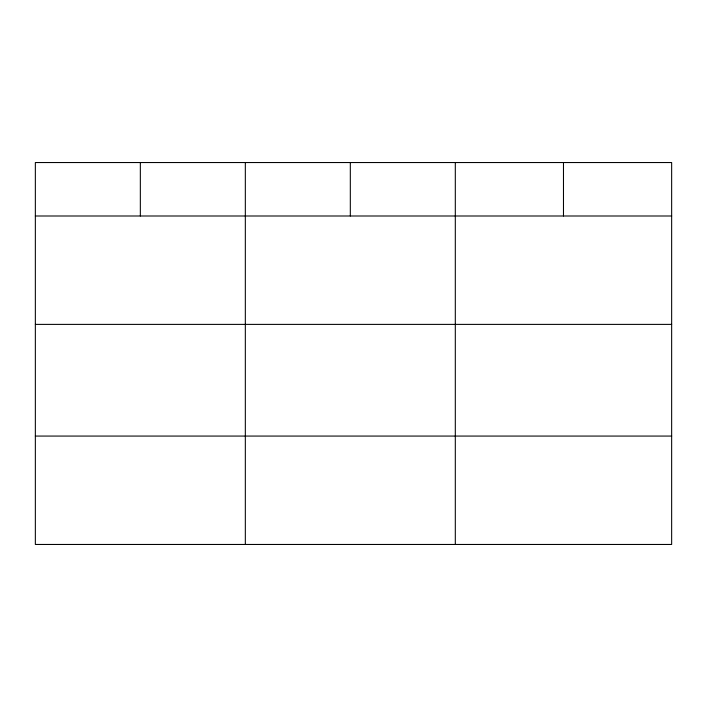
<?xml version="1.0" encoding="UTF-8"?>
<svg xmlns="http://www.w3.org/2000/svg" width="707" height="707" viewBox="0 0 707 707"><rect width="100%" height="100%" fill="white"/><g stroke="black" fill="none" stroke-linecap="round" stroke-linejoin="round"><path stroke-width="1.06" d="M671.65 324.389L671.65 162.539L35.35 162.539L35.35 544.461L671.65 544.461L671.65 324.389L35.35 324.389M35.35 215.997L671.65 215.997M35.35 436.069L671.65 436.069M563.479 162.539L563.479 215.997M455.308 162.539L455.308 544.461M350.318 162.539L350.318 215.997M245.329 162.539L245.329 544.461M140.34 162.539L140.34 215.997"/></g></svg>
